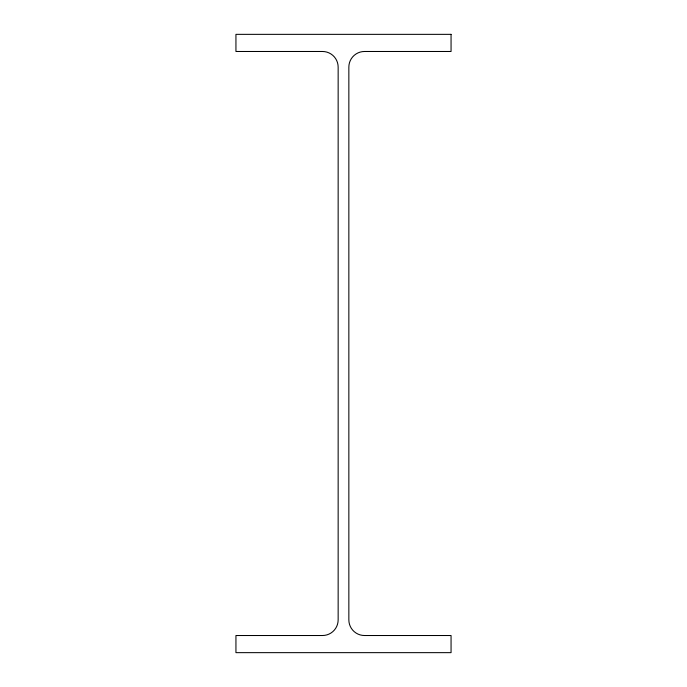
<?xml version="1.0" encoding="UTF-8"?>
<svg xmlns="http://www.w3.org/2000/svg" width="687" height="687" viewBox="0 0 687 687"><rect width="100%" height="100%" fill="white"/><g stroke="black" fill="none" stroke-linecap="round" stroke-linejoin="round"><path stroke-width="1.03" d="M451.058 34.35L235.942 34.35L235.942 51.482L322.495 51.482A15.655 15.655 0 0 1 338.15 67.137L338.15 619.863A15.655 15.655 0 0 1 322.495 635.518L235.942 635.518L235.942 652.65L451.058 652.65L451.058 635.518L364.505 635.518A15.655 15.655 0 0 1 348.85 619.863L348.85 67.137A15.655 15.655 0 0 1 364.505 51.482L451.058 51.482L451.058 34.35"/></g></svg>
